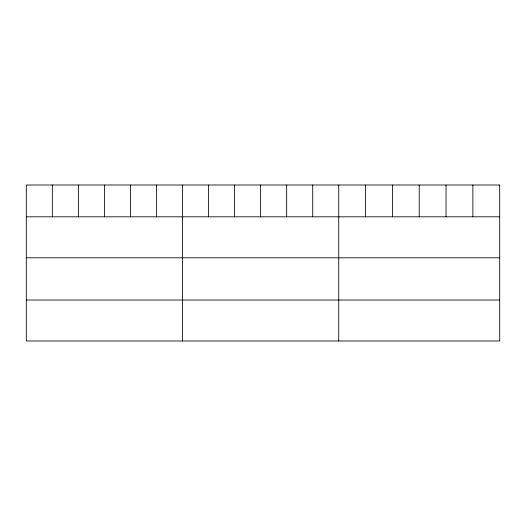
<?xml version="1.0" encoding="UTF-8"?>
<svg xmlns="http://www.w3.org/2000/svg" width="526" height="526" viewBox="0 0 526 526"><rect width="100%" height="100%" fill="white"/><g stroke="black" fill="none" stroke-linecap="round" stroke-linejoin="round"><path stroke-width="0.79" d="M26.3 216.817L499.7 216.817M26.3 257.799L499.7 257.799M26.3 300.017L499.7 300.017M472.874 185.007L472.874 216.817M446.048 185.007L446.048 216.817M419.222 185.007L419.222 216.817M392.396 185.007L392.396 216.817M365.57 185.007L365.57 216.817M338.744 185.007L338.744 340.993M312.707 185.007L312.707 216.817M286.67 185.007L286.67 216.817M260.633 185.007L260.633 216.817M234.596 185.007L234.596 216.817M208.559 185.007L208.559 216.817M182.522 185.007L182.522 340.993M156.485 185.007L156.485 216.817M130.448 185.007L130.448 216.817M104.411 185.007L104.411 216.817M78.374 185.007L78.374 216.817M52.337 185.007L52.337 216.817M499.7 185.007L26.3 185.007L26.3 340.993L499.7 340.993L499.7 185.007"/></g></svg>
